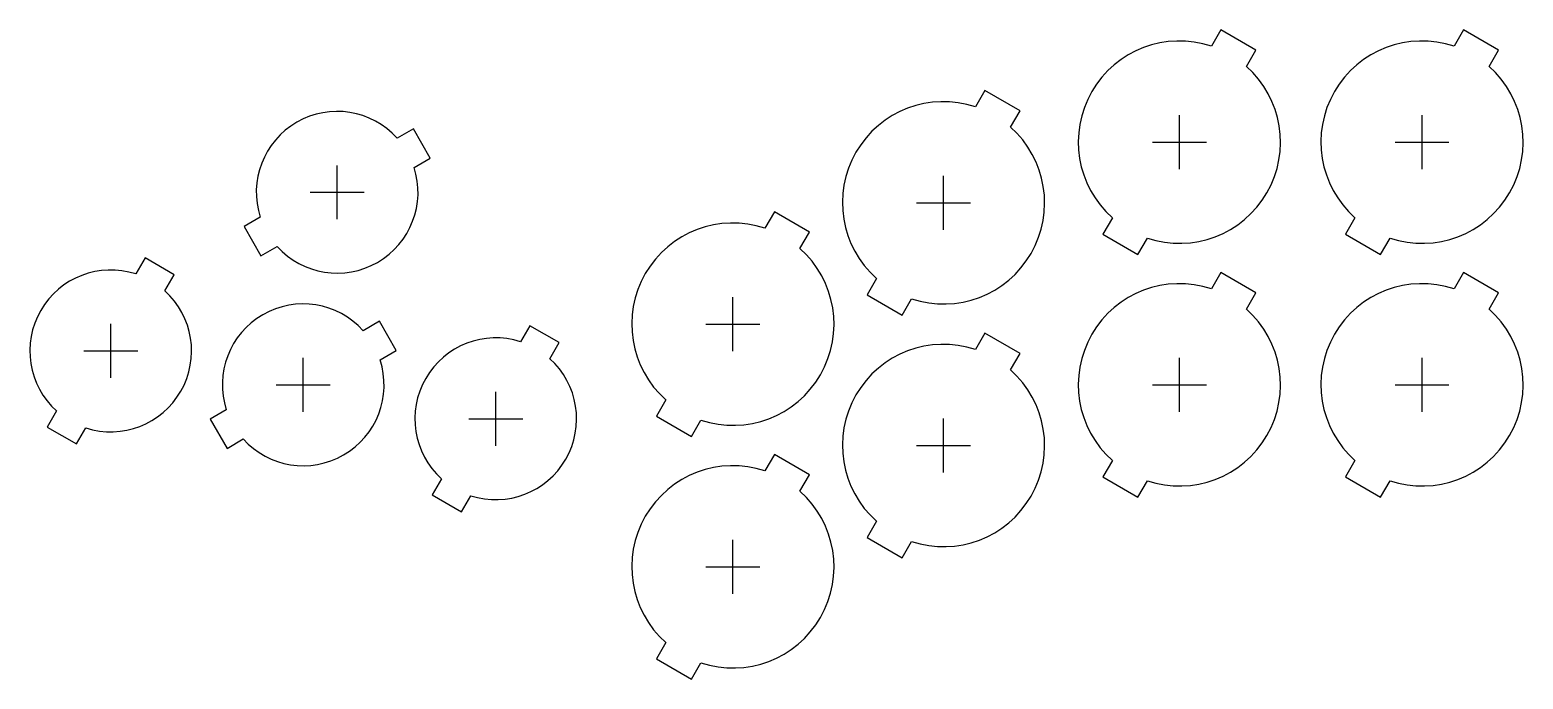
# Model space of a CAD drawing. Header units: millimetres. Extents: x -41 to 181, y -44 to 53.
import ezdxf

# ---------------------------------------------------------------- set-up
doc = ezdxf.new("R2010")
doc.units = ezdxf.units.MM
for name, color, linetype in [('BUTTONS_24', 1, 'Continuous'), ('BUTTONS_30', 5, 'Continuous'), ('REFERENCE', 8, 'Continuous')]:
    doc.layers.add(name, color=color, linetype=linetype)

msp = doc.modelspace()

# ---------------------------------------------------------------- linework, layer by layer
at = {"layer": 'BUTTONS_24'}
for points in [[(13.95, 36.59, 0.809427), (-6.38, 24.86), (-8.77, 23.47), (-6.27, 19.14), (-3.88, 20.53, 0.809427), (16.45, 32.26), (18.84, 33.64), (16.34, 37.97)], [(-24.86, 16.45, 0.809427), (-36.59, -3.88), (-37.97, -6.27), (-33.64, -8.77), (-32.26, -6.38, 0.809427), (-20.53, 13.95), (-19.14, 16.34), (-23.47, 18.84)], [(8.91, 8.03, 0.809427), (-11.41, -3.7), (-13.81, -5.08), (-11.31, -9.42), (-8.91, -8.03, 0.809427), (11.41, 3.7), (13.81, 5.08), (11.31, 9.42)], [(32.26, 6.38, 0.809427), (20.53, -13.95), (19.14, -16.34), (23.47, -18.84), (24.86, -16.45, 0.809427), (36.59, 3.88), (37.97, 6.27), (33.64, 8.77)]]:
    msp.add_lwpolyline(points, format="xyb", close=True, dxfattribs=at)
at = {"layer": 'BUTTONS_30'}
for points in [[(134.75, 50.23, 0.816497), (120.05, 24.77), (118.65, 22.34), (123.85, 19.34), (125.25, 21.77, 0.816497), (139.95, 47.23), (141.35, 49.66), (136.15, 52.66)], [(170.75, 50.23, 0.816497), (156.05, 24.77), (154.65, 22.34), (159.85, 19.34), (161.25, 21.77, 0.816497), (175.95, 47.23), (177.35, 49.66), (172.15, 52.66)], [(99.75, 41.23, 0.816497), (85.05, 15.77), (83.65, 13.34), (88.85, 10.34), (90.25, 12.77, 0.816497), (104.95, 38.23), (106.35, 40.66), (101.15, 43.66)], [(68.5, 23.23, 0.816497), (53.8, -2.23), (52.4, -4.66), (57.6, -7.66), (59, -5.23, 0.816497), (73.7, 20.23), (75.1, 22.66), (69.9, 25.66)], [(134.75, 14.23, 0.816497), (120.05, -11.23), (118.65, -13.66), (123.85, -16.66), (125.25, -14.23, 0.816497), (139.95, 11.23), (141.35, 13.66), (136.15, 16.66)], [(170.75, 14.23, 0.816497), (156.05, -11.23), (154.65, -13.66), (159.85, -16.66), (161.25, -14.23, 0.816497), (175.95, 11.23), (177.35, 13.66), (172.15, 16.66)], [(99.75, 5.23, 0.816497), (85.05, -20.23), (83.65, -22.66), (88.85, -25.66), (90.25, -23.23, 0.816497), (104.95, 2.23), (106.35, 4.66), (101.15, 7.66)], [(68.5, -12.77, 0.816497), (53.8, -38.23), (52.4, -40.66), (57.6, -43.66), (59, -41.23, 0.816497), (73.7, -15.77), (75.1, -13.34), (69.9, -10.34)]]:
    msp.add_lwpolyline(points, format="xyb", close=True, dxfattribs=at)
at = {"layer": 'REFERENCE'}
for p, q in [((130, 32), (130, 40)), ((166, 32), (166, 40)), ((126, 36), (134, 36)), ((162, 36), (170, 36)), ((5.04, 24.56), (5.04, 32.56)), ((95, 23), (95, 31)), ((1.04, 28.56), (9.04, 28.56)), ((91, 27), (99, 27)), ((63.75, 5), (63.75, 13)), ((-28.56, 1.04), (-28.56, 9.04)), ((59.75, 9), (67.75, 9)), ((-32.56, 5.04), (-24.56, 5.04)), ((0, -4), (0, 4)), ((130, -4), (130, 4)), ((166, -4), (166, 4)), ((-4, 0), (4, 0)), ((126, 0), (134, 0)), ((162, 0), (170, 0)), ((28.56, -9.04), (28.56, -1.04)), ((24.56, -5.04), (32.56, -5.04)), ((95, -13), (95, -5)), ((91, -9), (99, -9)), ((63.75, -31), (63.75, -23)), ((59.75, -27), (67.75, -27))]:
    msp.add_line(p, q, dxfattribs=at)

doc.saveas('drawing.dxf')
